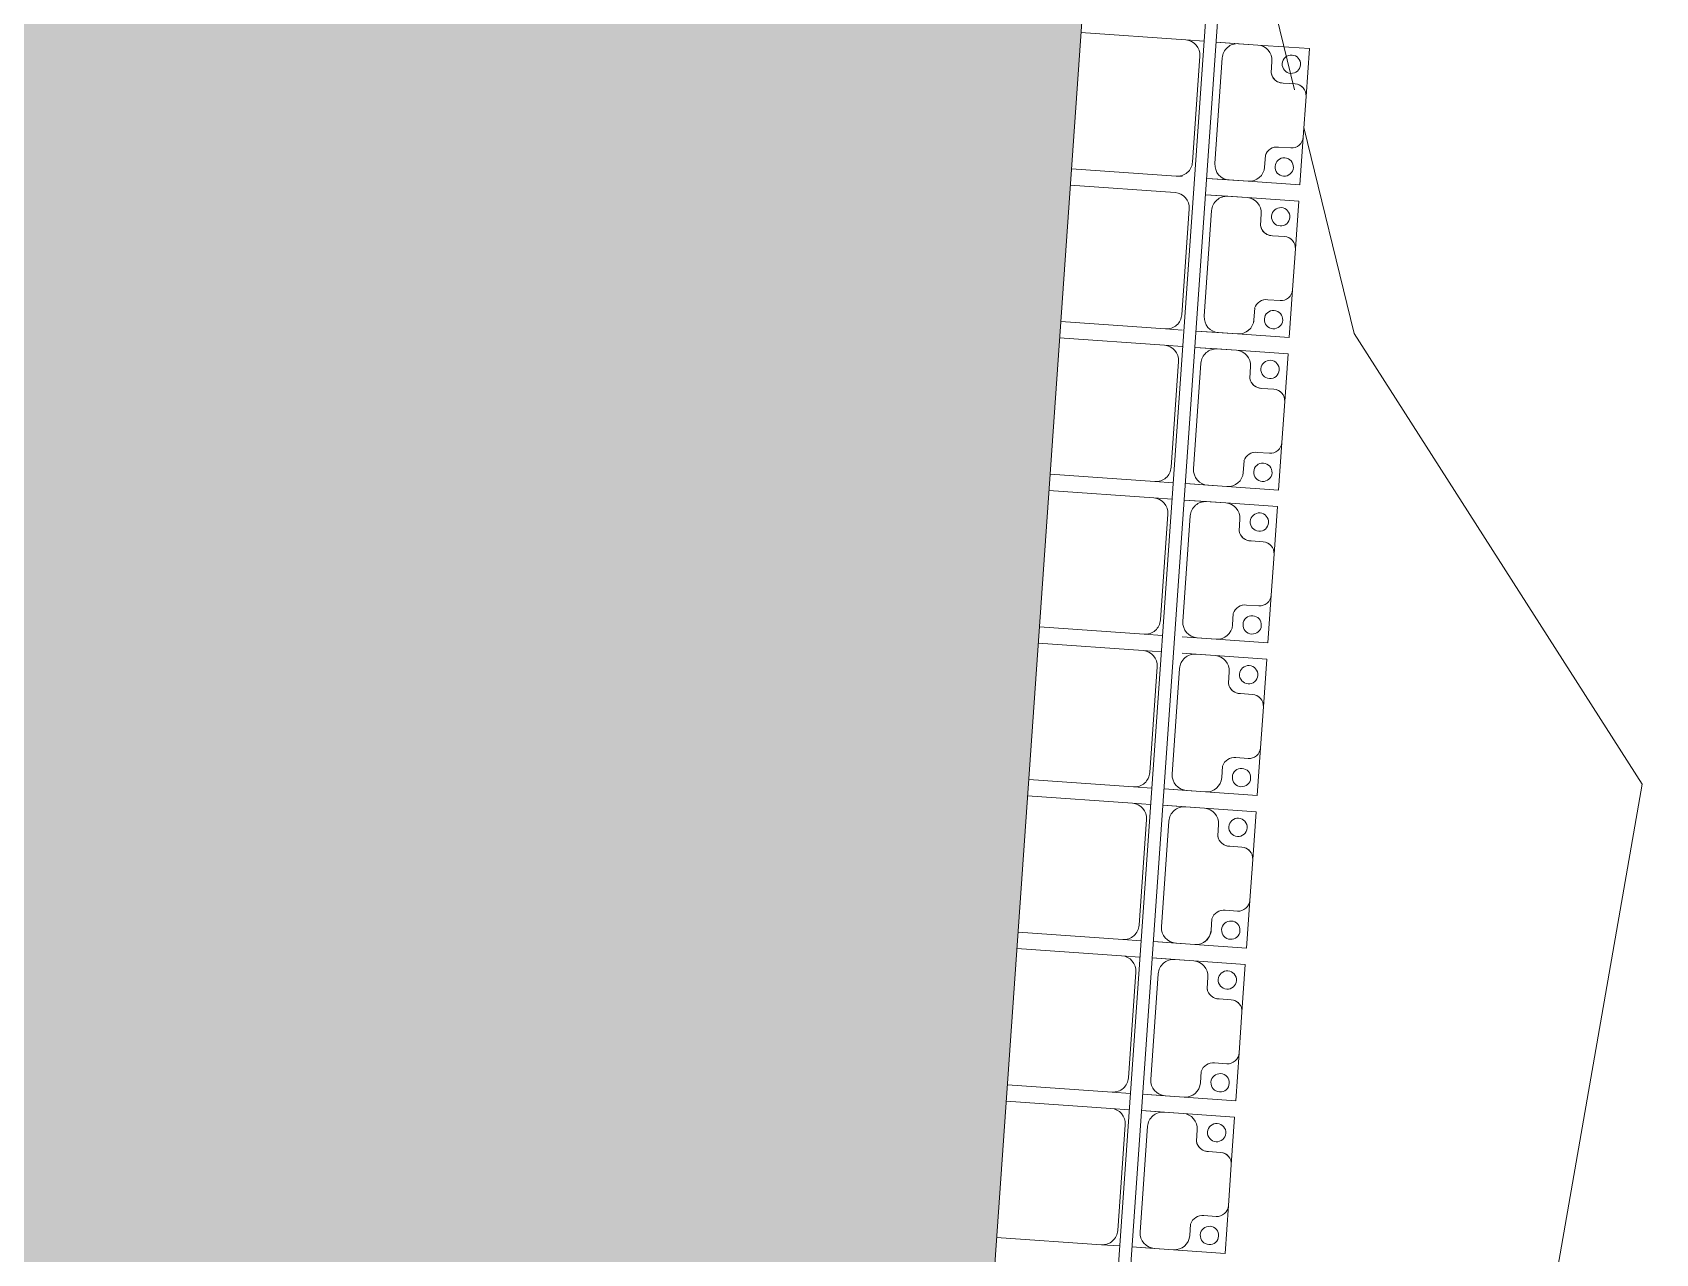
# Model space of a CAD drawing. Header units: millimetres. Extents: x -861324 to 439029, y -308065 to 694685.
# Drawn here: x 111962 to 117266, y 97806 to 101796 of the extents above; entities that cross this region are included whole.
import ezdxf

# ---------------------------------------------------------------- set-up
doc = ezdxf.new("R2010")
doc.units = ezdxf.units.MM
for name, color, linetype, lineweight in [('A-DETL-GENF', 92, 'Continuous', 9), ('A-DETL-THIN', 151, 'Continuous', 9), ('A-GENM', 13, 'Continuous', 9), ('C-TOPO-MINR', 7, 'Continuous', 9), ('S-BEAM', 12, 'Continuous', 9)]:
    doc.layers.add(name, color=color, linetype=linetype, lineweight=lineweight)

# ---------------------------------------------------------------- blocks, each defined once
blk = doc.blocks.new('Dai phaodi lai - DẢI PHAO ĐI LẠI-38152-BỐ TRÍ BÈ PIN HỒ BẢN MÒNG')
at = {"layer": 'A-GENM', "color": 7}
for p, q in [((84276.8, 748.4), (84433.1, 748.4)), ((84276.8, 579.3), (84276.8, 748.4)), ((84276.8, 748.4), (84276.8, 579.3)), ((84433.1, 748.4), (84276.8, 748.4)), ((84566.9, 748.4), (84433.1, 748.4)), ((84566.9, 748.4), (84723.2, 748.4)), ((84723.2, 748.4), (84566.9, 748.4)), ((84723.2, 748.4), (84723.2, 579.3)), ((84723.2, 579.3), (84723.2, 748.4)), ((84776.8, 748.4), (84933.1, 748.4)), ((84776.8, 579.3), (84776.8, 748.4)), ((84776.8, 748.4), (84776.8, 579.3)), ((84933.1, 748.4), (84776.8, 748.4)), ((85066.9, 748.4), (84933.1, 748.4)), ((85066.9, 748.4), (85223.2, 748.4)), ((85223.2, 748.4), (85066.9, 748.4)), ((85223.2, 748.4), (85223.2, 579.3)), ((85223.2, 579.3), (85223.2, 748.4)), ((85276.8, 748.4), (85433.1, 748.4)), ((85276.8, 579.3), (85276.8, 748.4)), ((85276.8, 748.4), (85276.8, 579.3)), ((85433.1, 748.4), (85276.8, 748.4)), ((85566.9, 748.4), (85433.1, 748.4)), ((85566.9, 748.4), (85723.2, 748.4)), ((85723.2, 748.4), (85566.9, 748.4)), ((85723.2, 748.4), (85723.2, 579.3)), ((85723.2, 579.3), (85723.2, 748.4)), ((85776.8, 748.4), (85933.1, 748.4)), ((85776.8, 579.3), (85776.8, 748.4)), ((85776.8, 748.4), (85776.8, 579.3)), ((85933.1, 748.4), (85776.8, 748.4)), ((86066.9, 748.4), (85933.1, 748.4)), ((86066.9, 748.4), (86223.2, 748.4)), ((86223.2, 748.4), (86066.9, 748.4)), ((86223.2, 748.4), (86223.2, 579.3)), ((86223.2, 579.3), (86223.2, 748.4)), ((86276.8, 748.4), (86433.1, 748.4)), ((86276.8, 579.3), (86276.8, 748.4)), ((86276.8, 748.4), (86276.8, 579.3)), ((86433.1, 748.4), (86276.8, 748.4)), ((86566.9, 748.4), (86433.1, 748.4)), ((86566.9, 748.4), (86723.2, 748.4)), ((86723.2, 748.4), (86566.9, 748.4)), ((86723.2, 748.4), (86723.2, 579.3)), ((86723.2, 579.3), (86723.2, 748.4)), ((86776.8, 748.4), (86933.1, 748.4)), ((86776.8, 579.3), (86776.8, 748.4)), ((86776.8, 748.4), (86776.8, 579.3)), ((86933.1, 748.4), (86776.8, 748.4)), ((87066.9, 748.4), (86933.1, 748.4)), ((87066.9, 748.4), (87223.2, 748.4)), ((87223.2, 748.4), (87066.9, 748.4)), ((87223.2, 748.4), (87223.2, 579.3)), ((87223.2, 579.3), (87223.2, 748.4)), ((87276.8, 748.4), (87433.1, 748.4)), ((87276.8, 579.3), (87276.8, 748.4)), ((87276.8, 748.4), (87276.8, 579.3)), ((87433.1, 748.4), (87276.8, 748.4)), ((87566.9, 748.4), (87433.1, 748.4)), ((87566.9, 748.4), (87723.2, 748.4)), ((87723.2, 748.4), (87566.9, 748.4)), ((87723.2, 748.4), (87723.2, 579.3)), ((87723.2, 579.3), (87723.2, 748.4)), ((87776.8, 748.4), (87933.1, 748.4)), ((87776.8, 579.3), (87776.8, 748.4)), ((87776.8, 748.4), (87776.8, 579.3)), ((87933.1, 748.4), (87776.8, 748.4)), ((88066.9, 748.4), (87933.1, 748.4)), ((88066.9, 748.4), (88223.2, 748.4)), ((88223.2, 748.4), (88066.9, 748.4)), ((88223.2, 748.4), (88223.2, 579.3)), ((88223.2, 579.3), (88223.2, 748.4)), ((84395.1, 710.4), (84395.1, 670.7)), ((84604.9, 670.7), (84604.9, 710.4)), ((84604.9, 670.7), (84604.9, 710.4)), ((84604.9, 710.4), (84604.9, 670.7)), ((84895.1, 710.4), (84895.1, 670.7)), ((85104.9, 670.7), (85104.9, 710.4)), ((85104.9, 670.7), (85104.9, 710.4)), ((85104.9, 710.4), (85104.9, 670.7)), ((85395.1, 710.4), (85395.1, 670.7)), ((85604.9, 670.7), (85604.9, 710.4)), ((85604.9, 670.7), (85604.9, 710.4)), ((85604.9, 710.4), (85604.9, 670.7)), ((85895.1, 710.4), (85895.1, 670.7)), ((86104.9, 670.7), (86104.9, 710.4)), ((86104.9, 670.7), (86104.9, 710.4)), ((86104.9, 710.4), (86104.9, 670.7)), ((86395.1, 710.4), (86395.1, 670.7)), ((86604.9, 670.7), (86604.9, 710.4)), ((86604.9, 670.7), (86604.9, 710.4)), ((86604.9, 710.4), (86604.9, 670.7)), ((86895.1, 710.4), (86895.1, 670.7)), ((87104.9, 670.7), (87104.9, 710.4)), ((87104.9, 670.7), (87104.9, 710.4)), ((87104.9, 710.4), (87104.9, 670.7)), ((87395.1, 710.4), (87395.1, 670.7)), ((87604.9, 670.7), (87604.9, 710.4)), ((87604.9, 670.7), (87604.9, 710.4)), ((87604.9, 710.4), (87604.9, 670.7)), ((87895.1, 710.4), (87895.1, 670.7)), ((88104.9, 670.7), (88104.9, 710.4)), ((88104.9, 670.7), (88104.9, 710.4)), ((88104.9, 710.4), (88104.9, 670.7)), ((84364.3, 629.3), (84326.8, 629.3)), ((84364.3, 629.3), (84326.8, 629.3)), ((84326.8, 629.3), (84364.3, 629.3)), ((84673.2, 629.3), (84635.7, 629.3)), ((84673.2, 629.3), (84635.7, 629.3)), ((84635.7, 629.3), (84673.2, 629.3)), ((84864.3, 629.3), (84826.8, 629.3)), ((84864.3, 629.3), (84826.8, 629.3)), ((84826.8, 629.3), (84864.3, 629.3)), ((85173.2, 629.3), (85135.7, 629.3)), ((85173.2, 629.3), (85135.7, 629.3)), ((85135.7, 629.3), (85173.2, 629.3)), ((85364.3, 629.3), (85326.8, 629.3)), ((85364.3, 629.3), (85326.8, 629.3)), ((85326.8, 629.3), (85364.3, 629.3)), ((85673.2, 629.3), (85635.7, 629.3)), ((85673.2, 629.3), (85635.7, 629.3)), ((85635.7, 629.3), (85673.2, 629.3)), ((85864.3, 629.3), (85826.8, 629.3)), ((85864.3, 629.3), (85826.8, 629.3)), ((85826.8, 629.3), (85864.3, 629.3)), ((86173.2, 629.3), (86135.7, 629.3)), ((86173.2, 629.3), (86135.7, 629.3)), ((86135.7, 629.3), (86173.2, 629.3)), ((86364.3, 629.3), (86326.8, 629.3)), ((86364.3, 629.3), (86326.8, 629.3)), ((86326.8, 629.3), (86364.3, 629.3)), ((86673.2, 629.3), (86635.7, 629.3)), ((86673.2, 629.3), (86635.7, 629.3)), ((86635.7, 629.3), (86673.2, 629.3)), ((86864.3, 629.3), (86826.8, 629.3)), ((86864.3, 629.3), (86826.8, 629.3)), ((86826.8, 629.3), (86864.3, 629.3)), ((87173.2, 629.3), (87135.7, 629.3)), ((87173.2, 629.3), (87135.7, 629.3)), ((87135.7, 629.3), (87173.2, 629.3)), ((87364.3, 629.3), (87326.8, 629.3)), ((87364.3, 629.3), (87326.8, 629.3)), ((87326.8, 629.3), (87364.3, 629.3)), ((87673.2, 629.3), (87635.7, 629.3)), ((87673.2, 629.3), (87635.7, 629.3)), ((87635.7, 629.3), (87673.2, 629.3)), ((87864.3, 629.3), (87826.8, 629.3)), ((87864.3, 629.3), (87826.8, 629.3)), ((87826.8, 629.3), (87864.3, 629.3)), ((88173.2, 629.3), (88135.7, 629.3)), ((88173.2, 629.3), (88135.7, 629.3)), ((88135.7, 629.3), (88173.2, 629.3)), ((84276.8, 579.3), (84276.8, 516.7)), ((84723.2, 516.7), (84723.2, 579.3)), ((84776.8, 579.3), (84776.8, 516.7)), ((85223.2, 516.7), (85223.2, 579.3)), ((85276.8, 579.3), (85276.8, 516.7)), ((85723.2, 516.7), (85723.2, 579.3)), ((85776.8, 579.3), (85776.8, 516.7)), ((86223.2, 516.7), (86223.2, 579.3)), ((86276.8, 579.3), (86276.8, 516.7)), ((86723.2, 516.7), (86723.2, 579.3)), ((86776.8, 579.3), (86776.8, 516.7)), ((87223.2, 516.7), (87223.2, 579.3)), ((87276.8, 579.3), (87276.8, 516.7)), ((87723.2, 516.7), (87723.2, 579.3)), ((87776.8, 579.3), (87776.8, 516.7)), ((88223.2, 516.7), (88223.2, 579.3)), ((84276.8, 443.3), (84276.8, 516.7)), ((84723.2, 516.7), (84723.2, 443.3)), ((84776.8, 443.3), (84776.8, 516.7)), ((85223.2, 516.7), (85223.2, 443.3)), ((85276.8, 443.3), (85276.8, 516.7)), ((85723.2, 516.7), (85723.2, 443.3)), ((85776.8, 443.3), (85776.8, 516.7)), ((86223.2, 516.7), (86223.2, 467.4)), ((86276.8, 471.2), (86276.8, 516.7)), ((86723.2, 502.4), (86723.2, 443.3)), ((86776.8, 443.3), (86776.8, 516.7)), ((87223.2, 516.7), (87223.2, 443.3)), ((87276.8, 443.3), (87276.8, 516.7)), ((87723.2, 516.7), (87723.2, 443.3)), ((87776.8, 443.3), (87776.8, 516.7)), ((88223.2, 516.7), (88223.2, 443.3)), ((84326.8, 466.7), (84673.2, 466.7)), ((84826.8, 466.7), (85173.2, 466.7)), ((85326.8, 466.7), (85673.2, 466.7)), ((85826.8, 466.7), (86173.2, 466.7)), ((86326.8, 466.7), (86673.2, 466.7)), ((86826.8, 466.7), (87173.2, 466.7)), ((87326.8, 466.7), (87673.2, 466.7)), ((87826.8, 466.7), (88173.2, 466.7)), ((84276.8, 343.3), (84276.8, 403.3)), ((84673.2, 393.3), (84326.8, 393.3)), ((85173.2, 393.3), (84826.8, 393.3)), ((85223.2, 397.5), (85223.2, 343.3)), ((85276.8, 343.3), (85276.8, 401.3)), ((85673.2, 393.3), (85326.8, 393.3)), ((85723.2, 403.3), (85723.2, 343.3)), ((85776.8, 343.3), (85776.8, 403.3)), ((86173.2, 393.3), (85826.8, 393.3)), ((86223.2, 403.3), (86223.2, 343.3)), ((86276.8, 343.3), (86276.8, 403.3)), ((86673.2, 393.3), (86326.8, 393.3)), ((86723.2, 403.3), (86723.2, 343.3)), ((86776.8, 343.3), (86776.8, 403.3)), ((87173.2, 393.3), (86826.8, 393.3)), ((87223.2, 403.3), (87223.2, 343.3)), ((87276.8, 343.3), (87276.8, 403.3)), ((87673.2, 393.3), (87326.8, 393.3)), ((87723.2, 403.3), (87723.2, 343.3)), ((87776.8, 343.3), (87776.8, 403.3)), ((88173.2, 393.3), (87826.8, 393.3)), ((88223.2, 403.3), (88223.2, 343.3)), ((84276.8, 343.3), (84276.8, 0)), ((84723.2, 362.6), (84723.2, 343.3)), ((84723.2, 0), (84723.2, 343.3)), ((84776.8, 343.3), (84776.8, 0)), ((85223.2, 0), (85223.2, 343.3)), ((85276.8, 343.3), (85276.8, 0)), ((85723.2, 0), (85723.2, 343.3)), ((85776.8, 343.3), (85776.8, 0)), ((86223.2, 0), (86223.2, 343.3)), ((86276.8, 343.3), (86276.8, 0)), ((86723.2, 0), (86723.2, 343.3)), ((86776.8, 343.3), (86776.8, 0)), ((87223.2, 0), (87223.2, 343.3)), ((87276.8, 343.3), (87276.8, 0)), ((87723.2, 0), (87723.2, 343.3)), ((87776.8, 343.3), (87776.8, 0)), ((88223.2, 0), (88223.2, 343.3))]:
    blk.add_line(p, q, dxfattribs=at)
at = {"layer": 'A-GENM', "color": 9}
for p, q in [((84604.9, 710.4), (84604.9, 670.7)), ((85104.9, 710.4), (85104.9, 670.7)), ((85604.9, 710.4), (85604.9, 670.7)), ((86104.9, 710.4), (86104.9, 670.7)), ((86604.9, 710.4), (86604.9, 670.7)), ((87104.9, 710.4), (87104.9, 670.7)), ((87604.9, 710.4), (87604.9, 670.7)), ((88104.9, 710.4), (88104.9, 670.7)), ((84326.8, 629.3), (84364.3, 629.3)), ((84635.7, 629.3), (84673.2, 629.3)), ((84826.8, 629.3), (84864.3, 629.3)), ((85135.7, 629.3), (85173.2, 629.3)), ((85326.8, 629.3), (85364.3, 629.3)), ((85635.7, 629.3), (85673.2, 629.3)), ((85826.8, 629.3), (85864.3, 629.3)), ((86135.7, 629.3), (86173.2, 629.3)), ((86326.8, 629.3), (86364.3, 629.3)), ((86635.7, 629.3), (86673.2, 629.3)), ((86826.8, 629.3), (86864.3, 629.3)), ((87135.7, 629.3), (87173.2, 629.3)), ((87326.8, 629.3), (87364.3, 629.3)), ((87635.7, 629.3), (87673.2, 629.3)), ((87826.8, 629.3), (87864.3, 629.3)), ((88135.7, 629.3), (88173.2, 629.3)), ((84276.8, 443.3), (84276.8, 579.3)), ((84723.2, 579.3), (84723.2, 443.3)), ((84776.8, 443.3), (84776.8, 579.3)), ((85223.2, 579.3), (85223.2, 443.3)), ((85276.8, 443.3), (85276.8, 579.3)), ((85723.2, 579.3), (85723.2, 443.3)), ((85776.8, 443.3), (85776.8, 579.3)), ((86223.2, 579.3), (86223.2, 467.4)), ((86276.8, 471.2), (86276.8, 579.3)), ((86723.2, 579.3), (86723.2, 443.3)), ((86776.8, 443.3), (86776.8, 579.3)), ((87223.2, 579.3), (87223.2, 443.3)), ((87276.8, 443.3), (87276.8, 579.3)), ((87723.2, 579.3), (87723.2, 443.3)), ((87776.8, 443.3), (87776.8, 579.3)), ((88223.2, 579.3), (88223.2, 443.3)), ((84276.8, 343.3), (84276.8, 403.3)), ((85223.2, 397.5), (85223.2, 343.3)), ((85276.8, 343.3), (85276.8, 401.3)), ((85723.2, 403.3), (85723.2, 343.3)), ((85776.8, 343.3), (85776.8, 403.3)), ((86223.2, 403.3), (86223.2, 343.3)), ((86276.8, 343.3), (86276.8, 403.3)), ((86723.2, 403.3), (86723.2, 343.3)), ((86776.8, 343.3), (86776.8, 403.3)), ((87223.2, 403.3), (87223.2, 343.3)), ((87276.8, 343.3), (87276.8, 403.3)), ((87723.2, 403.3), (87723.2, 343.3)), ((87776.8, 343.3), (87776.8, 403.3)), ((88223.2, 403.3), (88223.2, 343.3)), ((84723.2, 362.6), (84723.2, 343.3))]:
    blk.add_line(p, q, dxfattribs=at)
at = {"layer": 'A-GENM', "color": 7}
for centre, radius, start, end in [((84433.1, 710.4), 38, 90, 180), ((84566.9, 710.4), 38, 360, 90), ((84933.1, 710.4), 38, 90, 180), ((85066.9, 710.4), 38, 360, 90), ((85433.1, 710.4), 38, 90, 180), ((85566.9, 710.4), 38, 360, 90), ((85933.1, 710.4), 38, 90, 180), ((86066.9, 710.4), 38, 360, 90), ((86433.1, 710.4), 38, 90, 180), ((86566.9, 710.4), 38, 360, 90), ((86933.1, 710.4), 38, 90, 180), ((87066.9, 710.4), 38, 360, 90), ((87433.1, 710.4), 38, 90, 180), ((87566.9, 710.4), 38, 360, 90), ((87933.1, 710.4), 38, 90, 180), ((88066.9, 710.4), 38, 360, 90), ((84331.6, 693.3), 30, 90, 270), ((84331.6, 693.3), 30, 90, 270), ((84331.6, 693.3), 30, 270, 90), ((84331.6, 693.3), 30, 270, 90), ((84433.1, 710.4), 38, 135, 165), ((84433.1, 710.4), 38, 135, 165), ((84566.9, 710.4), 38, 0, 45), ((84566.9, 710.4), 38, 0, 45), ((84668.4, 693.3), 30, 90, 270), ((84668.4, 693.3), 30, 90, 270), ((84668.4, 693.3), 30, 270, 90), ((84668.4, 693.3), 30, 270, 90), ((84831.6, 693.3), 30, 90, 270), ((84831.6, 693.3), 30, 90, 270), ((84831.6, 693.3), 30, 270, 90), ((84831.6, 693.3), 30, 270, 90), ((84933.1, 710.4), 38, 135, 165), ((84933.1, 710.4), 38, 135, 165), ((85066.9, 710.4), 38, 0, 45), ((85066.9, 710.4), 38, 0, 45), ((85168.4, 693.3), 30, 90, 270), ((85168.4, 693.3), 30, 90, 270), ((85168.4, 693.3), 30, 270, 90), ((85168.4, 693.3), 30, 270, 90), ((85331.6, 693.3), 30, 90, 270), ((85331.6, 693.3), 30, 90, 270), ((85331.6, 693.3), 30, 270, 90), ((85331.6, 693.3), 30, 270, 90), ((85433.1, 710.4), 38, 135, 165), ((85433.1, 710.4), 38, 135, 165), ((85566.9, 710.4), 38, 0, 45), ((85566.9, 710.4), 38, 0, 45), ((85668.4, 693.3), 30, 90, 270), ((85668.4, 693.3), 30, 90, 270), ((85668.4, 693.3), 30, 270, 90), ((85668.4, 693.3), 30, 270, 90), ((85831.6, 693.3), 30, 90, 270), ((85831.6, 693.3), 30, 90, 270), ((85831.6, 693.3), 30, 270, 90), ((85831.6, 693.3), 30, 270, 90), ((85933.1, 710.4), 38, 135, 165), ((85933.1, 710.4), 38, 135, 165), ((86066.9, 710.4), 38, 0, 45), ((86066.9, 710.4), 38, 0, 45), ((86168.4, 693.3), 30, 90, 270), ((86168.4, 693.3), 30, 90, 270), ((86168.4, 693.3), 30, 270, 90), ((86168.4, 693.3), 30, 270, 90), ((86331.6, 693.3), 30, 90, 270), ((86331.6, 693.3), 30, 90, 270), ((86331.6, 693.3), 30, 270, 90), ((86331.6, 693.3), 30, 270, 90), ((86433.1, 710.4), 38, 135, 165), ((86433.1, 710.4), 38, 135, 165), ((86566.9, 710.4), 38, 0, 45), ((86566.9, 710.4), 38, 0, 45), ((86668.4, 693.3), 30, 90, 270), ((86668.4, 693.3), 30, 90, 270), ((86668.4, 693.3), 30, 270, 90), ((86668.4, 693.3), 30, 270, 90), ((86831.6, 693.3), 30, 90, 270), ((86831.6, 693.3), 30, 90, 270), ((86831.6, 693.3), 30, 270, 90), ((86831.6, 693.3), 30, 270, 90), ((86933.1, 710.4), 38, 135, 165), ((86933.1, 710.4), 38, 135, 165), ((87066.9, 710.4), 38, 0, 45), ((87066.9, 710.4), 38, 0, 45), ((87168.4, 693.3), 30, 90, 270), ((87168.4, 693.3), 30, 90, 270), ((87168.4, 693.3), 30, 270, 90), ((87168.4, 693.3), 30, 270, 90), ((87331.6, 693.3), 30, 90, 270), ((87331.6, 693.3), 30, 90, 270), ((87331.6, 693.3), 30, 270, 90), ((87331.6, 693.3), 30, 270, 90), ((87433.1, 710.4), 38, 135, 165), ((87433.1, 710.4), 38, 135, 165), ((87566.9, 710.4), 38, 0, 45), ((87566.9, 710.4), 38, 0, 45), ((87668.4, 693.3), 30, 90, 270), ((87668.4, 693.3), 30, 90, 270), ((87668.4, 693.3), 30, 270, 90), ((87668.4, 693.3), 30, 270, 90), ((87831.6, 693.3), 30, 90, 270), ((87831.6, 693.3), 30, 90, 270), ((87831.6, 693.3), 30, 270, 90), ((87831.6, 693.3), 30, 270, 90), ((87933.1, 710.4), 38, 135, 165), ((87933.1, 710.4), 38, 135, 165), ((88066.9, 710.4), 38, 0, 45), ((88066.9, 710.4), 38, 0, 45), ((88168.4, 693.3), 30, 90, 270), ((88168.4, 693.3), 30, 90, 270), ((88168.4, 693.3), 30, 270, 90), ((88168.4, 693.3), 30, 270, 90), ((84355.2, 668.2), 40, 283.1885, 3.5081), ((84355.2, 668.2), 40, 309.9617, 3.5081), ((84355.2, 668.2), 40, 309.9617, 3.5081), ((84644.8, 668.2), 40, 176.4919, 256.8115), ((84644.8, 668.2), 40, 176.4919, 216.6517), ((84644.8, 668.2), 40, 176.4919, 216.6517), ((84855.2, 668.2), 40, 283.1885, 3.5081), ((84855.2, 668.2), 40, 309.9617, 3.5081), ((84855.2, 668.2), 40, 309.9617, 3.5081), ((85144.8, 668.2), 40, 176.4919, 256.8115), ((85144.8, 668.2), 40, 176.4919, 216.6517), ((85144.8, 668.2), 40, 176.4919, 216.6517), ((85355.2, 668.2), 40, 283.1885, 3.5081), ((85355.2, 668.2), 40, 309.9617, 3.5081), ((85355.2, 668.2), 40, 309.9617, 3.5081), ((85644.8, 668.2), 40, 176.4919, 256.8115), ((85644.8, 668.2), 40, 176.4919, 216.6517), ((85644.8, 668.2), 40, 176.4919, 216.6517), ((85855.2, 668.2), 40, 283.1885, 3.5081), ((85855.2, 668.2), 40, 309.9617, 3.5081), ((85855.2, 668.2), 40, 309.9617, 3.5081), ((86144.8, 668.2), 40, 176.4919, 256.8115), ((86144.8, 668.2), 40, 176.4919, 216.6517), ((86144.8, 668.2), 40, 176.4919, 216.6517), ((86355.2, 668.2), 40, 283.1885, 3.5081), ((86355.2, 668.2), 40, 309.9617, 3.5081), ((86355.2, 668.2), 40, 309.9617, 3.5081), ((86644.8, 668.2), 40, 176.4919, 256.8115), ((86644.8, 668.2), 40, 176.4919, 216.6517), ((86644.8, 668.2), 40, 176.4919, 216.6517), ((86855.2, 668.2), 40, 283.1885, 3.5081), ((86855.2, 668.2), 40, 309.9617, 3.5081), ((86855.2, 668.2), 40, 309.9617, 3.5081), ((87144.8, 668.2), 40, 176.4919, 256.8115), ((87144.8, 668.2), 40, 176.4919, 216.6517), ((87144.8, 668.2), 40, 176.4919, 216.6517), ((87355.2, 668.2), 40, 283.1885, 3.5081), ((87355.2, 668.2), 40, 309.9617, 3.5081), ((87355.2, 668.2), 40, 309.9617, 3.5081), ((87644.8, 668.2), 40, 176.4919, 256.8115), ((87644.8, 668.2), 40, 176.4919, 216.6517), ((87644.8, 668.2), 40, 176.4919, 216.6517), ((87855.2, 668.2), 40, 283.1885, 3.5081), ((87855.2, 668.2), 40, 309.9617, 3.5081), ((87855.2, 668.2), 40, 309.9617, 3.5081), ((88144.8, 668.2), 40, 176.4919, 256.8115), ((88144.8, 668.2), 40, 176.4919, 216.6517), ((88144.8, 668.2), 40, 176.4919, 216.6517), ((84326.8, 579.3), 50, 90, 180), ((84326.8, 579.3), 50, 90, 180), ((84326.8, 579.3), 50, 90, 180), ((84355.2, 668.2), 40, 283.1885, 296.5751), ((84355.2, 668.2), 40, 283.1885, 296.5751), ((84644.8, 668.2), 40, 243.4249, 256.8115), ((84644.8, 668.2), 40, 243.4249, 256.8115), ((84673.2, 579.3), 50, 0, 90), ((84673.2, 579.3), 50, 0, 90), ((84673.2, 579.3), 50, 0, 90), ((84826.8, 579.3), 50, 90, 180), ((84826.8, 579.3), 50, 90, 180), ((84826.8, 579.3), 50, 90, 180), ((84855.2, 668.2), 40, 283.1885, 296.5751), ((84855.2, 668.2), 40, 283.1885, 296.5751), ((85144.8, 668.2), 40, 243.4249, 256.8115), ((85144.8, 668.2), 40, 243.4249, 256.8115), ((85173.2, 579.3), 50, 360, 90), ((85173.2, 579.3), 50, 360, 90), ((85173.2, 579.3), 50, 0, 90), ((85326.8, 579.3), 50, 90, 180), ((85326.8, 579.3), 50, 90, 180), ((85326.8, 579.3), 50, 90, 180), ((85355.2, 668.2), 40, 283.1885, 296.5751), ((85355.2, 668.2), 40, 283.1885, 296.5751), ((85644.8, 668.2), 40, 243.4249, 256.8115), ((85644.8, 668.2), 40, 243.4249, 256.8115), ((85673.2, 579.3), 50, 0, 90), ((85673.2, 579.3), 50, 0, 90), ((85673.2, 579.3), 50, 0, 90), ((85826.8, 579.3), 50, 90, 180), ((85826.8, 579.3), 50, 90, 180), ((85826.8, 579.3), 50, 90, 180), ((85855.2, 668.2), 40, 283.1885, 296.5751), ((85855.2, 668.2), 40, 283.1885, 296.5751), ((86144.8, 668.2), 40, 243.4249, 256.8115), ((86144.8, 668.2), 40, 243.4249, 256.8115), ((86173.2, 579.3), 50, 0, 90), ((86173.2, 579.3), 50, 0, 90), ((86173.2, 579.3), 50, 0, 90), ((86326.8, 579.3), 50, 90, 180), ((86326.8, 579.3), 50, 90, 180), ((86326.8, 579.3), 50, 90, 180), ((86355.2, 668.2), 40, 283.1885, 296.5751), ((86355.2, 668.2), 40, 283.1885, 296.5751), ((86644.8, 668.2), 40, 243.4249, 256.8115), ((86644.8, 668.2), 40, 243.4249, 256.8115), ((86673.2, 579.3), 50, 0, 90), ((86673.2, 579.3), 50, 0, 90), ((86673.2, 579.3), 50, 0, 90), ((86826.8, 579.3), 50, 90, 180), ((86826.8, 579.3), 50, 90, 180), ((86826.8, 579.3), 50, 90, 180), ((86855.2, 668.2), 40, 283.1885, 296.5751), ((86855.2, 668.2), 40, 283.1885, 296.5751), ((87144.8, 668.2), 40, 243.4249, 256.8115), ((87144.8, 668.2), 40, 243.4249, 256.8115), ((87173.2, 579.3), 50, 360, 90), ((87173.2, 579.3), 50, 360, 90), ((87173.2, 579.3), 50, 0, 90), ((87326.8, 579.3), 50, 90, 180), ((87326.8, 579.3), 50, 90, 180), ((87326.8, 579.3), 50, 90, 180), ((87355.2, 668.2), 40, 283.1885, 296.5751), ((87355.2, 668.2), 40, 283.1885, 296.5751), ((87644.8, 668.2), 40, 243.4249, 256.8115), ((87644.8, 668.2), 40, 243.4249, 256.8115), ((87673.2, 579.3), 50, 0, 90), ((87673.2, 579.3), 50, 0, 90), ((87673.2, 579.3), 50, 0, 90), ((87826.8, 579.3), 50, 90, 180), ((87826.8, 579.3), 50, 90, 180), ((87826.8, 579.3), 50, 90, 180), ((87855.2, 668.2), 40, 283.1885, 296.5751), ((87855.2, 668.2), 40, 283.1885, 296.5751), ((88144.8, 668.2), 40, 243.4249, 256.8115), ((88144.8, 668.2), 40, 243.4249, 256.8115), ((88173.2, 579.3), 50, 0, 90), ((88173.2, 579.3), 50, 0, 90), ((88173.2, 579.3), 50, 0, 90), ((84326.8, 516.7), 50, 180, 270), ((84673.2, 516.7), 50, 270, 0), ((84826.8, 516.7), 50, 180, 270), ((85173.2, 516.7), 50, 270, 0), ((85326.8, 516.7), 50, 180, 270), ((85673.2, 516.7), 50, 270, 0), ((85826.8, 516.7), 50, 180, 270), ((86173.2, 516.7), 50, 270, 0), ((86326.8, 516.7), 50, 180, 270), ((86673.2, 516.7), 50, 270, 0), ((86826.8, 516.7), 50, 180, 270), ((87173.2, 516.7), 50, 270, 0), ((87326.8, 516.7), 50, 180, 270), ((87673.2, 516.7), 50, 270, 0), ((87826.8, 516.7), 50, 180, 270), ((88173.2, 516.7), 50, 270, 0), ((84326.8, 343.3), 50, 90, 180), ((84673.2, 343.3), 50, 360, 90), ((84826.8, 343.3), 50, 90, 180), ((85173.2, 343.3), 50, 360, 90), ((85326.8, 343.3), 50, 90, 180), ((85673.2, 343.3), 50, 360, 90), ((85826.8, 343.3), 50, 90, 180), ((86173.2, 343.3), 50, 360, 90), ((86326.8, 343.3), 50, 90, 180), ((86673.2, 343.3), 50, 360, 90), ((86826.8, 343.3), 50, 90, 180), ((87173.2, 343.3), 50, 360, 90), ((87326.8, 343.3), 50, 90, 180), ((87673.2, 343.3), 50, 360, 90), ((87826.8, 343.3), 50, 90, 180), ((88173.2, 343.3), 50, 360, 90)]:
    blk.add_arc(centre, radius, start, end, dxfattribs=at)
at = {"layer": 'A-GENM', "color": 9}
for centre, radius, start, end in [((84433.1, 710.4), 38, 135, 165), ((84566.9, 710.4), 38, 0, 45), ((84933.1, 710.4), 38, 135, 165), ((85066.9, 710.4), 38, 0, 45), ((85433.1, 710.4), 38, 135, 165), ((85566.9, 710.4), 38, 0, 45), ((85933.1, 710.4), 38, 135, 165), ((86066.9, 710.4), 38, 0, 45), ((86433.1, 710.4), 38, 135, 165), ((86566.9, 710.4), 38, 0, 45), ((86933.1, 710.4), 38, 135, 165), ((87066.9, 710.4), 38, 0, 45), ((87433.1, 710.4), 38, 135, 165), ((87566.9, 710.4), 38, 0, 45), ((87933.1, 710.4), 38, 135, 165), ((88066.9, 710.4), 38, 0, 45), ((84355.2, 668.2), 40, 309.9617, 3.5081), ((84644.8, 668.2), 40, 176.4919, 216.6517), ((84855.2, 668.2), 40, 309.9617, 3.5081), ((85144.8, 668.2), 40, 176.4919, 216.6517), ((85355.2, 668.2), 40, 309.9617, 3.5081), ((85644.8, 668.2), 40, 176.4919, 216.6517), ((85855.2, 668.2), 40, 309.9617, 3.5081), ((86144.8, 668.2), 40, 176.4919, 216.6517), ((86355.2, 668.2), 40, 309.9617, 3.5081), ((86644.8, 668.2), 40, 176.4919, 216.6517), ((86855.2, 668.2), 40, 309.9617, 3.5081), ((87144.8, 668.2), 40, 176.4919, 216.6517), ((87355.2, 668.2), 40, 309.9617, 3.5081), ((87644.8, 668.2), 40, 176.4919, 216.6517), ((87855.2, 668.2), 40, 309.9617, 3.5081), ((88144.8, 668.2), 40, 176.4919, 216.6517), ((84326.8, 579.3), 50, 90, 180), ((84355.2, 668.2), 40, 283.1885, 296.5751), ((84644.8, 668.2), 40, 243.4249, 256.8115), ((84673.2, 579.3), 50, 0, 90), ((84826.8, 579.3), 50, 90, 180), ((84855.2, 668.2), 40, 283.1885, 296.5751), ((85144.8, 668.2), 40, 243.4249, 256.8115), ((85173.2, 579.3), 50, 0, 90), ((85326.8, 579.3), 50, 90, 180), ((85355.2, 668.2), 40, 283.1885, 296.5751), ((85644.8, 668.2), 40, 243.4249, 256.8115), ((85673.2, 579.3), 50, 0, 90), ((85826.8, 579.3), 50, 90, 180), ((85855.2, 668.2), 40, 283.1885, 296.5751), ((86144.8, 668.2), 40, 243.4249, 256.8115), ((86173.2, 579.3), 50, 0, 90), ((86326.8, 579.3), 50, 90, 180), ((86355.2, 668.2), 40, 283.1885, 296.5751), ((86644.8, 668.2), 40, 243.4249, 256.8115), ((86673.2, 579.3), 50, 0, 90), ((86826.8, 579.3), 50, 90, 180), ((86855.2, 668.2), 40, 283.1885, 296.5751), ((87144.8, 668.2), 40, 243.4249, 256.8115), ((87173.2, 579.3), 50, 0, 90), ((87326.8, 579.3), 50, 90, 180), ((87355.2, 668.2), 40, 283.1885, 296.5751), ((87644.8, 668.2), 40, 243.4249, 256.8115), ((87673.2, 579.3), 50, 0, 90), ((87826.8, 579.3), 50, 90, 180), ((87855.2, 668.2), 40, 283.1885, 296.5751), ((88144.8, 668.2), 40, 243.4249, 256.8115), ((88173.2, 579.3), 50, 0, 90)]:
    blk.add_arc(centre, radius, start, end, dxfattribs=at)
blk = doc.blocks.new('Dầm C52 - Dầm C52-37700-BỐ TRÍ BÈ PIN HỒ BẢN MÒNG')
at = {"layer": 'S-BEAM', "color": 7}
for p, q in [((-50562.7, 20), (50562.7, 20)), ((50562.7, -20), (-50562.7, -20))]:
    blk.add_line(p, q, dxfattribs=at)
blk = doc.blocks.new('HOBANMONG_BEPIN 3_rvt-1-BỐ TRÍ BÈ PIN HỒ BẢN MÒNG')
at = {"layer": 'A-GENM', "lineweight": 9, "rotation": 265.9999999999981}
blk.add_blockref('Dai phaodi lai - DẢI PHAO ĐI LẠI-38152-BỐ TRÍ BÈ PIN HỒ BẢN MÒNG', (121266.7, 185866.9), dxfattribs=at)
at = {"layer": 'S-BEAM', "lineweight": 9, "rotation": 85.9999999999988}
blk.add_blockref('Dầm C52 - Dầm C52-37700-BỐ TRÍ BÈ PIN HỒ BẢN MÒNG', (118203.6, 135993.6), dxfattribs=at)

msp = doc.modelspace()

# ---------------------------------------------------------------- hatches: boundary and pattern name
at = {"layer": 'A-DETL-GENF'}
msp.add_hatch(color=8, dxfattribs=at).paths.add_polyline_path([(114291.8, 86120.5), (121266.8, 185867.1), (84212.7, 188458.1), (77237.7, 88711.5), (112924.7, 86216)])

# ---------------------------------------------------------------- linework, layer by layer
at = {"layer": 'A-DETL-THIN'}
msp.add_line((114291.8, 86120.5), (121266.8, 185867.1), dxfattribs=at)
at = {"layer": 'C-TOPO-MINR'}
for p, q in [((116086.2, 101608.9), (116014.3, 101903.2)), ((116280.7, 100812.6), (116116.4, 101485.2)), ((117221.6, 99339.5), (116280.7, 100812.6)), ((116741.8, 96586.2), (117221.6, 99339.5))]:
    msp.add_line(p, q, dxfattribs=at)

# ---------------------------------------------------------------- block references
at = {"lineweight": 5}
msp.add_blockref('HOBANMONG_BEPIN 3_rvt-1-BỐ TRÍ BÈ PIN HỒ BẢN MÒNG', (0, 0), dxfattribs=at)

doc.saveas('drawing.dxf')
